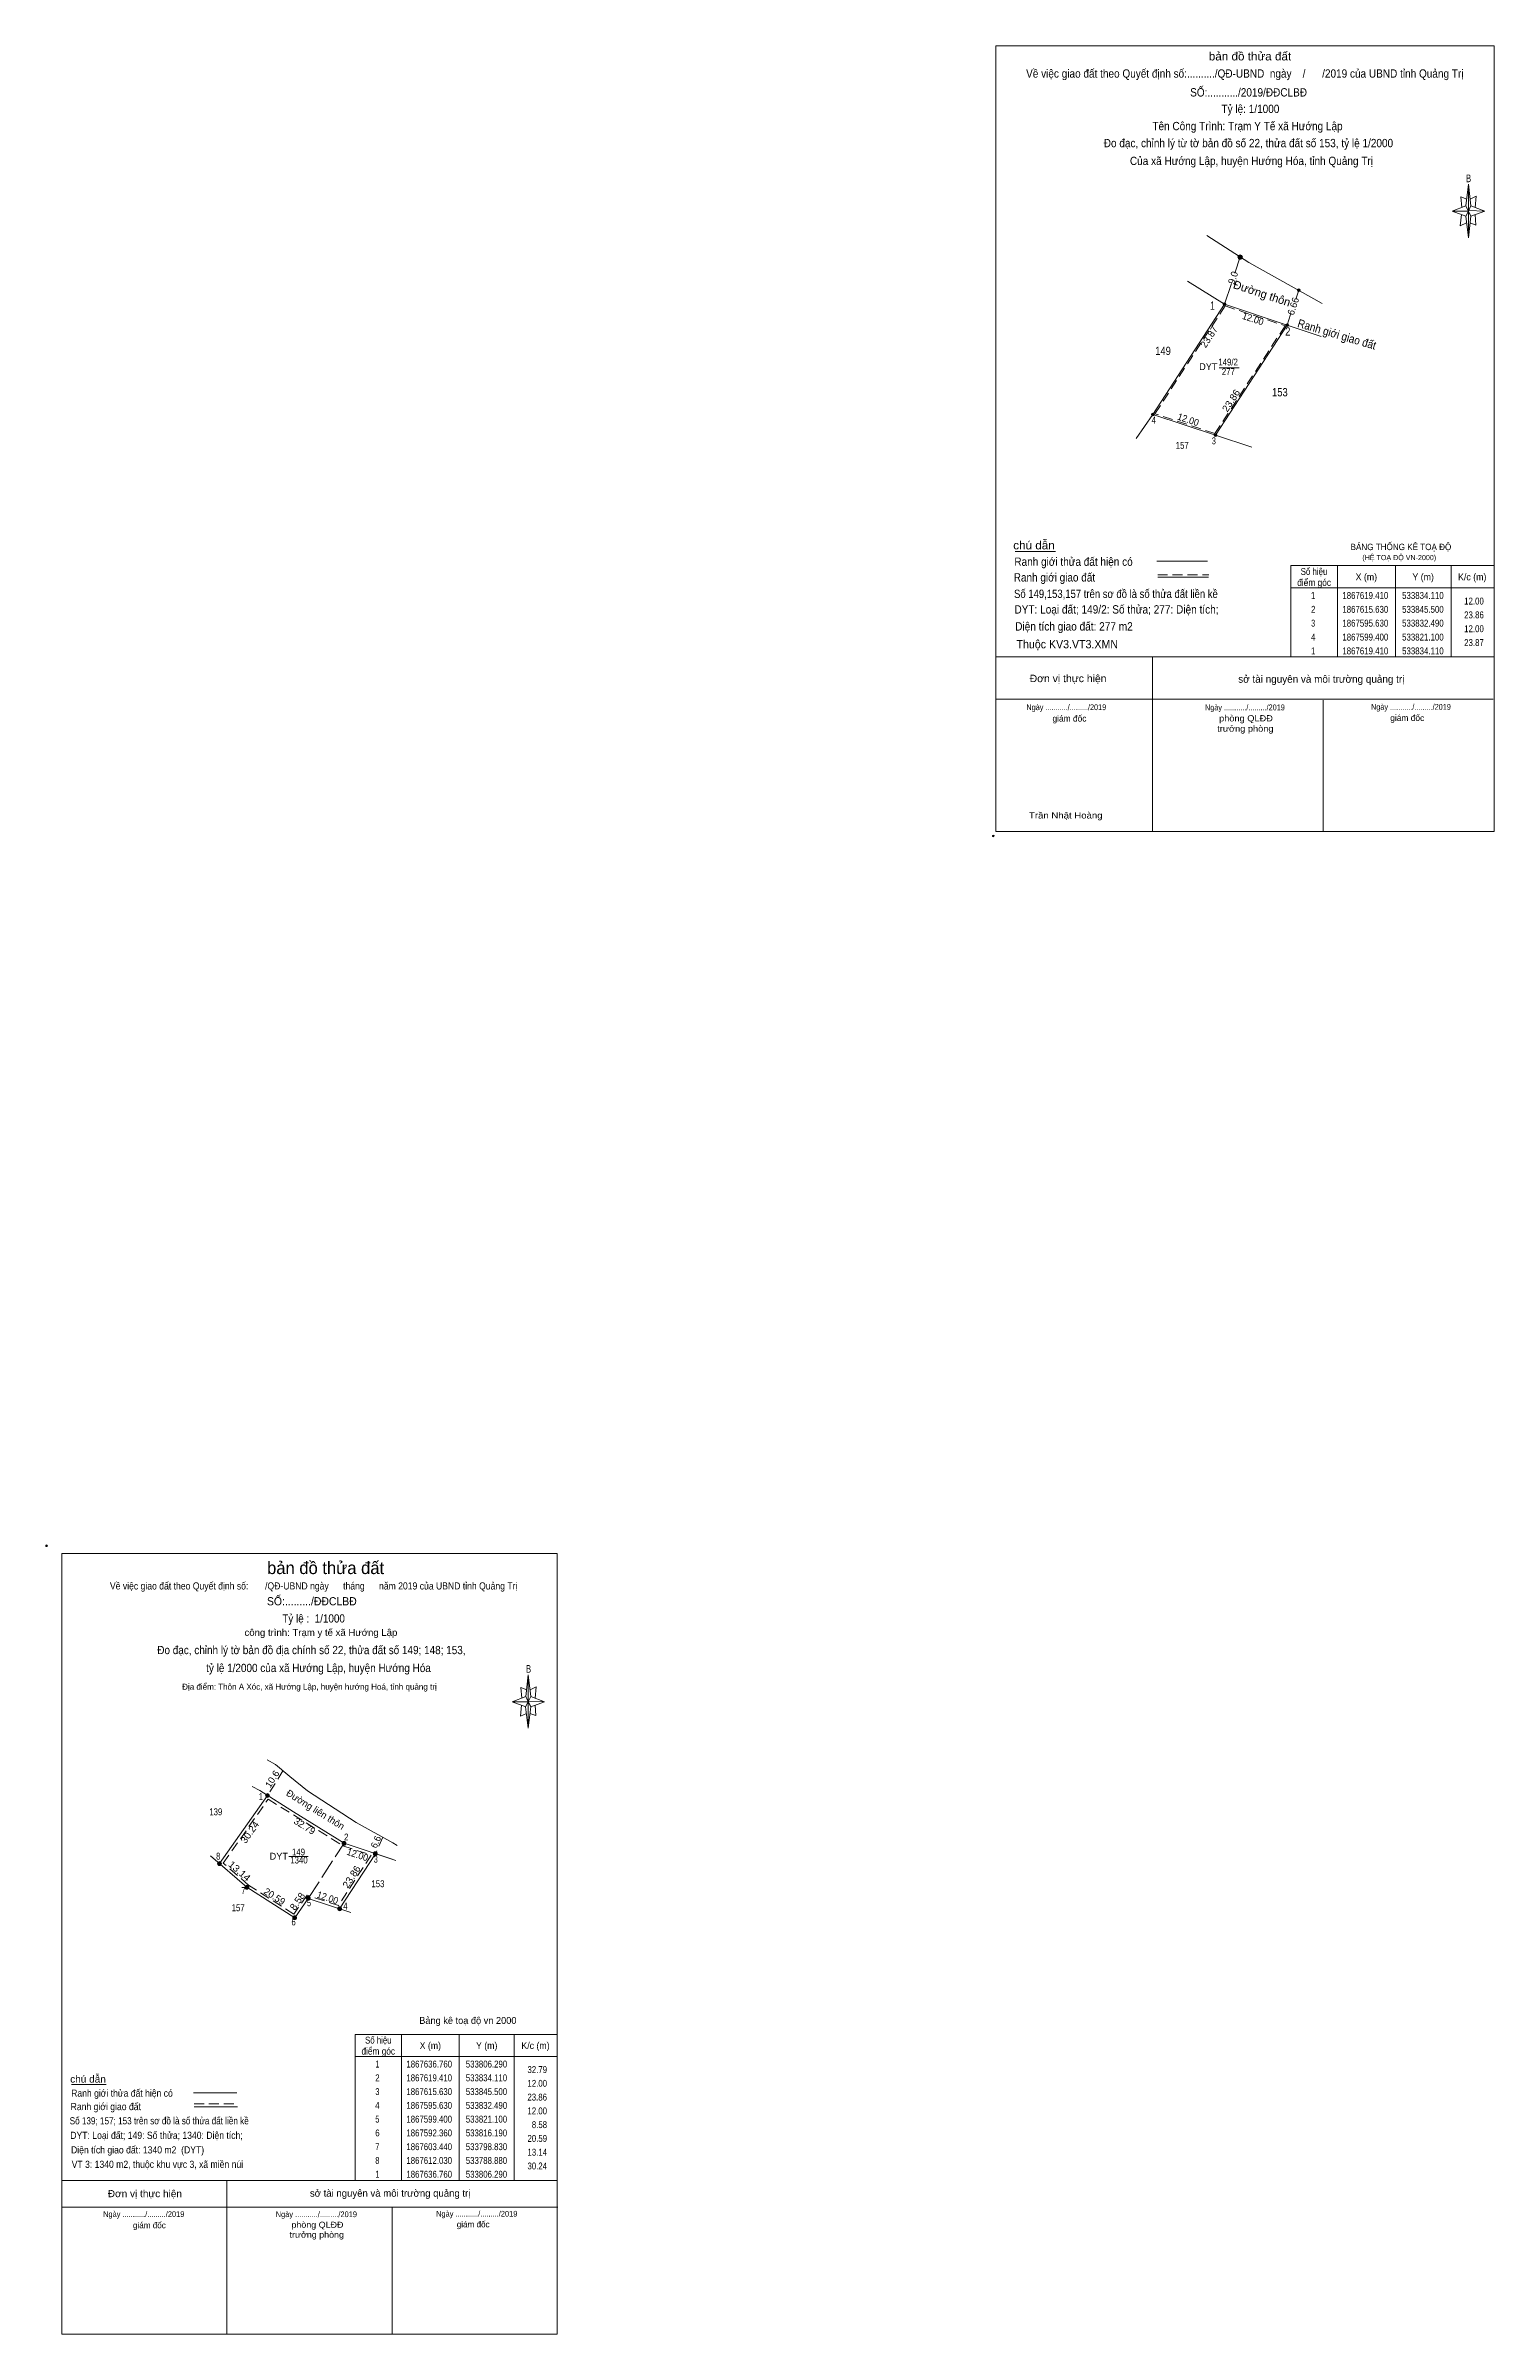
# Model space of a CAD drawing. Header units: metres. Extents: x 533291 to 533910, y 1867243 to 1867667.
# Drawn here: x 533291 to 533554.1, y 1867242.9 to 1867658.3 of the extents above; entities that cross this region are included whole.
import ezdxf
from ezdxf.enums import TextEntityAlignment as Align

# ---------------------------------------------------------------- set-up
doc = ezdxf.new("R2010")
doc.units = ezdxf.units.M
doc.header["$LTSCALE"] = 0.6
doc.header["$PDMODE"] = 32
doc.header["$PDSIZE"] = 0.3
doc.linetypes.add('LONG_DASHED', pattern=[7.5, 6, -1.5])
doc.linetypes.add('MEDIUM_DASHED', pattern=[4.5, 3, -1.5])
for name, color, linetype, lineweight in [('1', 7, 'MEDIUM_DASHED', 13), ('10', 7, 'Continuous', 13), ('13', 7, 'Continuous', 13), ('17', 7, 'Continuous', 13), ('2', 7, 'Continuous', 13), ('23', 7, 'Continuous', 13), ('6', 7, 'Continuous', 13), ('61', 7, 'Continuous', 13), ('63', 7, 'Continuous', 13)]:
    doc.layers.add(name, color=color, linetype=linetype, lineweight=lineweight)
doc.layers.add('62', color=7, linetype='Continuous')

msp = doc.modelspace()

# ---------------------------------------------------------------- hatches: boundary and pattern name
at = {"layer": '13'}
for points in [[(533518.83, 1867613.92, 1), (533518.33, 1867613.92, 1)], [(533505.34, 1867611.38, 1), (533504.84, 1867611.38, 1)], [(533516.73, 1867607.6, 1), (533516.23, 1867607.6, 1)], [(533492.33, 1867591.37, 1), (533491.83, 1867591.37, 1)], [(533503.72, 1867587.6, 1), (533503.22, 1867587.6, 1)]]:
    msp.add_hatch(color=256, dxfattribs=at).paths.add_polyline_path(points)
at = {"layer": '2'}
msp.add_hatch(color=256, dxfattribs=at).paths.add_polyline_path([(533508.3362, 1867619.9565, 1), (533507.5362, 1867619.9565, 1)])
at = {"layer": '63'}
for points in [[(533331.62, 1867340.665, 1), (533330.92, 1867340.665, 1)], [(533345.53, 1867331.99, 1), (533344.83, 1867331.99, 1)], [(533322.915, 1867328.3, 1), (533322.215, 1867328.3, 1)], [(533351.225, 1867330.1, 1), (533350.525, 1867330.1, 1)], [(533327.89, 1867324.005, 1), (533327.19, 1867324.005, 1)], [(533339.025, 1867321.985, 1), (533338.325, 1867321.985, 1)], [(533344.72, 1867320.1, 1), (533344.02, 1867320.1, 1)], [(533336.57, 1867318.465, 1), (533335.87, 1867318.465, 1)]]:
    msp.add_hatch(color=256, dxfattribs=at).paths.add_polyline_path(points)

# ---------------------------------------------------------------- linework, layer by layer
at = {"layer": '1'}
msp.add_lwpolyline([(533331.4, 1867339.99), (533344.96, 1867331.54), (533350.1, 1867329.83), (533344.16, 1867320.7), (533338.48, 1867322.58), (533336.08, 1867319.14), (533327.84, 1867324.4), (533323.24, 1867328.38)], close=True, dxfattribs=at)
at = {"layer": '10'}
for p, q in [((533332.7, 1867346.26), (533331.24, 1867347.14)), ((533332.7, 1867346.26), (533335.32, 1867344.13)), ((533331.27, 1867340.66), (533322.56, 1867328.3)), ((533329.88, 1867341.54), (533328.51, 1867342.29)), ((533354.06, 1867332.08), (533347.38, 1867335.78)), ((533353.92, 1867329.09), (533345.18, 1867331.99)), ((533354.85, 1867331.58), (533354.06, 1867332.08)), ((533320.92, 1867329.72), (533327.54, 1867324)), ((533350.88, 1867330.1), (533344.37, 1867320.1)), ((533346.4, 1867319.43), (533338.68, 1867321.98))]:
    msp.add_line(p, q, dxfattribs=at)
at = {"layer": '10', "linetype": 'MEDIUM_DASHED'}
for p, q in [((533334.08, 1867345.14), (533331.27, 1867340.66)), ((533352.21, 1867333.1), (533350.88, 1867330.1))]:
    msp.add_line(p, q, dxfattribs=at)
at = {"layer": '10', "linetype": 'LONG_DASHED'}
msp.add_line((533338.68, 1867321.98), (533345.18, 1867331.99), dxfattribs=at)
at = {"layer": '10'}
for points in [[(533335.32, 1867344.13), (533338.54, 1867341.52), (533347.38, 1867335.78)], [(533345.18, 1867331.99), (533336, 1867337.7), (533329.88, 1867341.54)], [(533338.68, 1867321.98), (533336.22, 1867318.46), (533327.54, 1867324)]]:
    msp.add_lwpolyline(points, dxfattribs=at)
at = {"layer": '13'}
for p, q in [((533518.58, 1867613.92), (533518.05, 1867612.32)), ((533517.11, 1867609.5), (533516.48, 1867607.6)), ((533504.13, 1867599.83), (533507.74, 1867599.83))]:
    msp.add_line(p, q, dxfattribs=at)
for centre in [(533518.58, 1867613.92), (533505.09, 1867611.38), (533516.48, 1867607.6), (533492.08, 1867591.37), (533503.47, 1867587.6)]:
    msp.add_circle(centre, 0.25, dxfattribs=at)
at = {"layer": '17'}
msp.add_line((533295.7, 1867288.2), (533301.95, 1867288.2), dxfattribs=at)
at = {"layer": '2'}
for p, q in [((533548.93, 1867629.28), (533549.43, 1867633.21)), ((533548.93, 1867627.36), (533546.42, 1867628.27)), ((533549.84, 1867627.36), (533549.43, 1867623.44)), ((533549.84, 1867629.28), (533552.35, 1867628.27)), ((533550.64, 1867627.66), (533550.75, 1867625.76)), ((533501.91, 1867623.88), (533509.49, 1867618.96)), ((533550.75, 1867625.76), (533549.73, 1867626.16)), ((533507.94, 1867619.97), (533506.97, 1867617.04)), ((533522.84, 1867611.55), (533509.49, 1867618.96)), ((533522.84, 1867611.55), (533509.49, 1867618.96)), ((533505.09, 1867611.38), (533498.38, 1867615.56)), ((533506.34, 1867615.17), (533505.09, 1867611.38)), ((533492.08, 1867591.37), (533505.09, 1867611.38)), ((533516.48, 1867607.6), (533505.09, 1867611.38)), ((533516.48, 1867607.6), (533503.47, 1867587.6)), ((533522.66, 1867605.55), (533516.48, 1867607.6)), ((533492.08, 1867591.37), (533489.04, 1867587.02)), ((533503.47, 1867587.6), (533492.08, 1867591.37)), ((533510.08, 1867585.42), (533503.47, 1867587.6)), ((533467.08, 1867566.51), (533474.37, 1867566.51)), ((533492.83, 1867564.76), (533502.02, 1867564.76)), ((533492.97, 1867561.81), (533502.16, 1867561.81)), ((533525.62, 1867563.93), (533525.62, 1867547.35)), ((533536.18, 1867563.93), (533536.18, 1867547.35)), ((533546.25, 1867563.93), (533546.25, 1867547.35)), ((533517.17, 1867559.92), (533554.09, 1867559.92)), ((533463.56, 1867547.35), (533554.09, 1867547.35)), ((533463.56, 1867539.7), (533553.9, 1867539.7)), ((533463.56, 1867539.7), (533553.9, 1867539.7)), ((533463.56, 1867539.7), (533553.9, 1867539.7)), ((533554.09, 1867515.66), (533463.56, 1867515.66))]:
    msp.add_line(p, q, dxfattribs=at)
at = {"layer": '2', "linetype": 'MEDIUM_DASHED'}
msp.add_line((533492.97, 1867562.24), (533502.22, 1867562.24), dxfattribs=at)
at = {"layer": '2'}
for points in [[(533463.56, 1867658.31), (533554.09, 1867658.31), (533554.09, 1867515.66), (533463.56, 1867515.66)], [(533549.43, 1867633.21), (533549.84, 1867629.28), (533549.43, 1867628.27)], [(533549.43, 1867628.27), (533546.42, 1867628.27), (533548.93, 1867629.28), (533549.84, 1867627.36), (533552.35, 1867628.27), (533549.43, 1867628.38)], [(533549.43, 1867628.27), (533549.43, 1867623.44), (533548.93, 1867627.36)], [(533517.17, 1867563.93), (533554.09, 1867563.93), (533554.09, 1867547.35), (533517.17, 1867547.35)]]:
    msp.add_lwpolyline(points, close=True, dxfattribs=at)
for points in [[(533549.12, 1867630.48), (533548.02, 1867630.89), (533548.23, 1867628.97)], [(533549.73, 1867630.48), (533550.83, 1867630.99), (533550.64, 1867628.97)], [(533549.43, 1867628.27), (533548.93, 1867629.28), (533546.42, 1867628.27)], [(533548.13, 1867627.66), (533547.92, 1867625.65), (533549.03, 1867626.16)], [(533549.43, 1867628.27), (533549.84, 1867627.36), (533552.35, 1867628.27)]]:
    msp.add_lwpolyline(points, dxfattribs=at)
at = {"layer": '2', "linetype": 'MEDIUM_DASHED'}
msp.add_lwpolyline([(533505.2, 1867611.08), (533516.1, 1867607.47), (533503.36, 1867587.9), (533492.46, 1867591.5)], close=True, dxfattribs=at)
at = {"layer": '2'}
msp.add_circle((533507.9362, 1867619.9565), 0.4, dxfattribs=at)
msp.add_point((533463.08, 1867514.86), dxfattribs=at)
at = {"layer": '23'}
for p, q in [((533332.7, 1867346.26), (533335.32, 1867344.13)), ((533354.06, 1867332.08), (533347.38, 1867335.78))]:
    msp.add_line(p, q, dxfattribs=at)
for points in [[(533335.32, 1867344.13), (533338.54, 1867341.52), (533347.38, 1867335.78)], [(533354.61, 1867328.86), (533345.18, 1867331.99), (533336, 1867337.7), (533329.88, 1867341.54)]]:
    msp.add_lwpolyline(points, dxfattribs=at)
at = {"layer": '6'}
for p, q in [((533317.82, 1867286.66), (533325.73, 1867286.66)), ((533317.95, 1867284.14), (533325.82, 1867284.14))]:
    msp.add_line(p, q, dxfattribs=at)
at = {"layer": '6', "linetype": 'MEDIUM_DASHED'}
msp.add_line((533317.95, 1867284.68), (533325.89, 1867284.68), dxfattribs=at)
at = {"layer": '61'}
for p, q in [((533491.99, 1867547.35), (533491.99, 1867515.66)), ((533554.09, 1867544.54), (533554.09, 1867515.66)), ((533523.04, 1867539.54), (533523.04, 1867515.66)), ((533378.2, 1867358.66), (533378.65, 1867362.56)), ((533378.2, 1867356.76), (533375.7, 1867357.66)), ((533379.1, 1867356.76), (533378.65, 1867352.86)), ((533379.1, 1867358.66), (533381.6, 1867357.66)), ((533379.9, 1867357.06), (533380, 1867355.16)), ((533380, 1867355.16), (533378.95, 1867355.56)), ((533293.9, 1867270.76), (533383.9, 1867270.76)), ((533293.9, 1867270.76), (533293.9, 1867242.86)), ((533323.9, 1867270.76), (533323.9, 1867242.86)), ((533293.9, 1867265.92), (533384.02, 1867265.92)), ((533294.21, 1867265.92), (533384.02, 1867265.92)), ((533353.9, 1867265.92), (533353.9, 1867242.86))]:
    msp.add_line(p, q, dxfattribs=at)
for points in [[(533293.9, 1867384.6), (533383.9, 1867384.6), (533383.9, 1867242.86), (533293.9, 1867242.86)], [(533378.65, 1867362.56), (533379.1, 1867358.66), (533378.65, 1867357.66)], [(533378.65, 1867357.66), (533375.7, 1867357.66), (533378.2, 1867358.66), (533379.1, 1867356.76), (533381.6, 1867357.66), (533378.65, 1867357.76)], [(533378.65, 1867357.66), (533378.65, 1867352.86), (533378.15, 1867356.76)]]:
    msp.add_lwpolyline(points, close=True, dxfattribs=at)
for points in [[(533378.65, 1867357.66), (533378.2, 1867358.66), (533375.7, 1867357.66)], [(533377.4, 1867357.06), (533377.2, 1867355.06), (533378.3, 1867355.56)], [(533378.35, 1867359.86), (533377.3, 1867360.26), (533377.45, 1867358.36)], [(533378.65, 1867357.66), (533379.1, 1867356.76), (533381.6, 1867357.66)], [(533379, 1867359.86), (533380.1, 1867360.36), (533379.9, 1867358.36)]]:
    msp.add_lwpolyline(points, dxfattribs=at)
msp.add_point((533291.15, 1867386), dxfattribs=at)
at = {"layer": '63'}
for p, q in [((533335.18, 1867329.58), (533338.69, 1867329.58)), ((533355.6, 1867297.26), (533355.6, 1867270.76)), ((533366.1, 1867297.26), (533366.1, 1867270.76)), ((533376.1, 1867297.26), (533376.1, 1867270.76)), ((533347.2, 1867293.26), (533383.9, 1867293.26))]:
    msp.add_line(p, q, dxfattribs=at)
msp.add_lwpolyline([(533347.2, 1867297.26), (533383.9, 1867297.26), (533383.9, 1867270.76), (533347.2, 1867270.76)], close=True, dxfattribs=at)
for centre in [(533331.27, 1867340.665), (533345.18, 1867331.99), (533322.565, 1867328.3), (533350.875, 1867330.1), (533327.54, 1867324.005), (533338.675, 1867321.985), (533344.37, 1867320.1), (533336.22, 1867318.465)]:
    msp.add_circle(centre, 0.35, dxfattribs=at)

# ---------------------------------------------------------------- texts
at = {"layer": '1'}
msp.add_text('DYT', height=1.25, dxfattribs=at).set_placement((533333.33, 1867329.02), align=Align.CENTER)
at = {"layer": '1', "width": 0.85}
for s, p in [('1340', (533336.99, 1867328.32)), ('149', (533336.91, 1867329.78))]:
    msp.add_text(s, height=1.25, dxfattribs=at).set_placement(p, align=Align.CENTER)
at = {"layer": '13'}
msp.add_text('6.66', height=1.25, rotation=71.619, dxfattribs=at).set_placement((533518.166, 1867610.8329), align=Align.CENTER)
at = {"layer": '2'}
for s, height, width, p in [('bản đồ thửa đất', 1.509, 1.05, (533509.725, 1867655.65)), ('Về việc giao đất theo Quyết định số:........../QĐ-UBND  ngày    /      /2019 của UBND tỉnh Quảng Trị', 1.511, 0.9, (533508.785, 1867652.52)), ('SỐ:.........../2019/ĐĐCLBĐ', 1.511, 0.9, (533509.47, 1867649.1)), ('Tỷ lệ: 1/1000', 1.511, 0.9, (533509.805, 1867646.1)), ('Tên Công Trình: Trạm Y Tế xã Hướng Lập', 1.511, 0.9, (533509.275, 1867642.98)), ('Đo đạc, chỉnh lý từ tờ bản đồ số 22, thửa đất số 153, tỷ lệ 1/2000 ', 1.511, 0.9, (533509.695, 1867639.89)), ('Của xã Hướng Lập, huyện Hướng Hóa, tỉnh Quảng Trị', 1.511, 0.9, (533509.99, 1867636.66)), ('B', 1.386, 0.75, (533549.425, 1867633.54)), ('149', 1.5, 0.85, (533493.935, 1867602.17)), ('149/2', 1.25, 0.85, (533505.755, 1867600.27)), ('277', 1.25, 0.85, (533505.795, 1867598.53)), ('153', 1.5, 0.85, (533515.155, 1867594.67)), ('157', 1.25, 0.85, (533497.415, 1867585.14)), ('BẢNG THỐNG KÊ TOẠ ĐỘ ', 1.157, 0.95, (533537.345, 1867566.75)), ('(HỆ TOẠ ĐỘ VN-2000)', 0.939, 0.9, (533536.835, 1867564.93)), ('điểm góc', 1.257, 0.9, (533521.375, 1867560.24)), ('Số hiệu', 1.257, 0.85, (533521.355, 1867562.25)), ('X (m)', 1.257, 0.95, (533530.86, 1867561.26)), ('Y (m)', 1.257, 0.95, (533541.175, 1867561.26)), ('K/c (m)', 1.257, 0.95, (533550.09, 1867561.26)), (' 2', 1.257, 0.85, (533521.015, 1867555.37)), (' 1', 1.257, 0.75, (533521.005, 1867557.89)), ('1867619.410', 1.257, 0.85, (533530.67, 1867557.89)), ('1867615.630', 1.257, 0.85, (533530.67, 1867555.37)), ('533834.110', 1.257, 0.85, (533541.13, 1867557.89)), ('533845.500', 1.257, 0.85, (533541.13, 1867555.37)), (' 3', 1.257, 0.8, (533521.01, 1867552.86)), ('1867595.630', 1.257, 0.85, (533530.67, 1867552.86)), ('533832.490', 1.257, 0.85, (533541.13, 1867552.86)), (' 4', 1.257, 0.85, (533521.015, 1867550.33)), (' 1', 1.257, 0.75, (533521.005, 1867547.82)), ('1867599.400', 1.257, 0.85, (533530.67, 1867550.33)), ('1867619.410', 1.257, 0.85, (533530.67, 1867547.82)), ('533821.100', 1.257, 0.85, (533541.13, 1867550.33)), ('533834.110', 1.257, 0.85, (533541.13, 1867547.82))]:
    msp.add_text(s, height=height, dxfattribs=dict(at, width=width)).set_placement(p, align=Align.CENTER)
for s, rotation, p in [('9.0', 71.645, (533507.2393, 1867616.0032)), ('23.87', 56.969, (533502.8191, 1867605.1043))]:
    msp.add_text(s, height=1.25, rotation=rotation, dxfattribs=at).set_placement(p, align=Align.CENTER)
for s, height, width, p in [(' 1', 1.5, 0.75, (533503.32, 1867610.39)), (' 2', 1.5, 0.85, (533517.07, 1867605.7)), (' 4', 1.25, 0.85, (533492.64, 1867589.72)), (' 3', 1.25, 0.8, (533503.53, 1867585.95)), ('12.00', 1.257, 0.85, (533552.2, 1867556.87)), ('23.86', 1.257, 0.85, (533552.2, 1867554.36)), ('12.00', 1.257, 0.85, (533552.2, 1867551.85)), ('23.87', 1.257, 0.85, (533552.2, 1867549.34))]:
    msp.add_text(s, height=height, dxfattribs=dict(at, width=width)).set_placement(p, align=Align.RIGHT)
for s, height, rotation, width, p in [('12.00', 1.25, 341.641, 0.95, (533510.0781, 1867608.1434)), ('Ranh giới giao đất', 1.5, 343.552, 0.9, (533525.3026, 1867605.2084)), ('23.86', 1.25, 56.956, 1.05, (533506.8094, 1867593.5492)), ('12.00', 1.25, 341.686, 0.95, (533498.3086, 1867589.845))]:
    msp.add_text(s, height=height, rotation=rotation, dxfattribs=dict(at, width=width)).set_placement(p, align=Align.CENTER)
msp.add_text('DYT', height=1.25, dxfattribs=at).set_placement((533502.16, 1867599.43), align=Align.CENTER)
for s, height, width, p in [('chú dẫn', 1.509, 1.05, (533466.72, 1867566.88)), ('Ranh giới thửa đất hiện có ', 1.509, 0.9, (533466.93, 1867563.9)), ('Ranh giới giao đất', 1.504, 0.9, (533466.82, 1867561.05)), ('Số 149,153,157 trên sơ đồ là số thửa đất liền kề', 1.518, 0.85, (533466.87, 1867558.06)), ('DYT: Loại đất; 149/2: Số thửa; 277: Diện tích;', 1.518, 0.9, (533466.94, 1867555.23)), ('Diện tích giao đất: 277 m2', 1.52, 0.9, (533467.08, 1867552.15)), ('Thuộc KV3.VT3.XMN', 1.518, 0.95, (533467.32, 1867548.92))]:
    msp.add_text(s, height=height, dxfattribs=dict(at, width=width)).set_placement(p)
at = {"layer": '6'}
for s, height, width, p in [('chú dẫn', 1.296, 1.05, (533295.44, 1867288.54)), ('Ranh giới thửa đất hiện có ', 1.296, 0.9, (533295.62, 1867285.98)), ('Số 139; 157; 153 trên sơ đồ là số thửa đất liền kề', 1.3, 0.85, (533295.35, 1867280.96)), ('Ranh giới giao đất', 1.3, 0.9, (533295.52, 1867283.54)), ('DYT: Loại đất; 149: Số thửa; 1340: Diện tích;', 1.3, 0.9, (533295.46, 1867278.32)), ('VT 3: 1340 m2, thuộc khu vực 3, xã miền núi', 1.3, 0.9, (533295.71, 1867273.06)), ('Diện tích giao đất: 1340 m2  (DYT)', 1.3, 0.9, (533295.59, 1867275.68))]:
    msp.add_text(s, height=height, dxfattribs=dict(at, width=width)).set_placement(p)
at = {"layer": '61'}
for s, height, width, p in [('Đơn vị thực hiện', 1.346, 1.05, (533476.685, 1867542.78)), ('Ngày .........../........./2019', 1.066, 0.9, (533476.36, 1867537.7)), ('Ngày .........../........./2019', 1.066, 0.9, (533508.8, 1867537.66)), ('trưởng phòng', 1.138, 1.1, (533508.885, 1867533.78)), ('phòng QLĐĐ', 1.138, 1.1, (533508.995, 1867535.65)), ('Ngày .........../........./2019', 1.066, 0.9, (533538.96, 1867537.76)), ('Trần Nhật Hoàng', 1.132, 1.15, (533476.265, 1867518.03)), (' Về việc giao đất theo Quyết định số:       /QĐ-UBND ngày      tháng      năm 2019 của UBND tỉnh Quảng Trị', 1.3, 0.9, (533339.445, 1867378.06)), ('SỐ:........./ĐĐCLBĐ', 1.49, 0.95, (533339.33, 1867375.18)), ('Tỷ lệ :  1/1000', 1.49, 0.9, (533339.65, 1867372.06)), ('công trình: Trạm y tế xã Hướng Lập', 1.24, 1.05, (533340.98, 1867369.64)), ('Đo đạc, chỉnh lý tờ bản đồ địa chính số 22, thửa đất số 149; 148; 153, ', 1.5, 0.9, (533339.505, 1867366.32)), ('tỷ lệ 1/2000 của xã Hướng Lập, huyện Hướng Hóa', 1.5, 0.9, (533340.54, 1867363.07)), ('B', 1.378, 0.75, (533378.7, 1867362.96)), ('Đơn vị thực hiện', 1.3, 1.05, (533309.005, 1867267.74)), ('Ngày .........../........./2019', 1.03, 0.9, (533308.8, 1867264.16)), ('Ngày .........../........./2019', 1.03, 0.9, (533340.15, 1867264.12)), ('Ngày .........../........./2019', 1.03, 0.9, (533369.28, 1867264.22)), ('trưởng phòng', 1.1, 1.1, (533340.225, 1867260.38)), ('phòng QLĐĐ', 1.1, 1.1, (533340.345, 1867262.18))]:
    msp.add_text(s, height=height, dxfattribs=dict(at, width=width)).set_placement(p, align=Align.CENTER)
for s, height, p in [('sở tài nguyên và môi trường quảng trị', 1.346, (533522.68, 1867542.67)), ('giám đốc', 1.138, (533476.935, 1867535.62)), ('giám đốc', 1.138, (533538.285, 1867535.73)), ('bản đồ thửa đất', 2.25, (533341.83, 1867380.86)), ('Địa điểm: Thôn A Xóc, xã Hướng Lập, huyện hướng Hoá, tỉnh quảng trị', 1.09, (533338.895, 1867359.86)), ('sở tài nguyên và môi trường quảng trị', 1.3, (533353.555, 1867267.82)), ('giám đốc', 1.1, (533309.825, 1867262.1)), ('giám đốc', 1.1, (533368.635, 1867262.26))]:
    msp.add_text(s, height=height, dxfattribs=at).set_placement(p, align=Align.CENTER)
at = {"layer": '62'}
msp.add_text('Đường thôn', height=1.5, rotation=341.641, dxfattribs=at).set_placement((533511.6638, 1867612.6456), align=Align.CENTER)
at = {"layer": '63'}
for s, height, rotation, width, p in [('10.6', 1.2, 57.828, 1.05, (533332.6356, 1867343.3355)), ('30.24', 1.25, 54.854, 1.05, (533328.5755, 1867333.6202)), ('13.14', 1.25, 319.195, 1.1, (533325.7816, 1867326.4719)), ('23.86', 1.25, 56.956, 1.05, (533347.0727, 1867325.5642)), ('12.00', 1.25, 341.641, 0.95, (533347.4381, 1867329.3234)), ('12.00', 1.25, 341.686, 0.95, (533341.9986, 1867321.525)), ('8.58', 1.25, 55.106, 1.05, (533337.2209, 1867321.0925))]:
    msp.add_text(s, height=height, rotation=rotation, dxfattribs=dict(at, width=width)).set_placement(p, align=Align.CENTER)
for s, width, p in [(' 1', 0.75, (533330.44, 1867339.84)), (' 2', 0.85, (533345.97, 1867332.5)), (' 8', 0.8, (533322.69, 1867329.01)), (' 3', 0.8, (533351.31, 1867328.48)), (' 7', 0.8, (533327.27, 1867322.78)), (' 5', 0.8, (533339.19, 1867320.56)), (' 4', 0.85, (533345.82, 1867319.94)), (' 6', 0.85, (533336.41, 1867317.09)), ('32.79', 0.85, (533382.05, 1867290.28)), ('23.86', 0.85, (533382.04, 1867285.28)), ('12.00', 0.85, (533382.05, 1867287.78)), ('12.00', 0.85, (533382.05, 1867282.78)), ('20.59', 0.85, (533382.05, 1867277.78)), ('8.58', 0.85, (533382.05, 1867280.28)), ('30.24', 0.85, (533382.05, 1867272.78)), ('13.14', 0.85, (533382.05, 1867275.28))]:
    msp.add_text(s, height=1.25, dxfattribs=dict(at, width=width)).set_placement(p, align=Align.RIGHT)
for s, height, rotation, p in [('Đường liên thôn', 1.25, 328.05, (533339.6593, 1867337.572)), ('32.79', 1.25, 328.05, (533337.6943, 1867334.5773)), ('6.6', 1.2, 66.011, (533351.4967, 1867331.9961)), ('20.59', 1.25, 327.452, (533332.2188, 1867321.8037))]:
    msp.add_text(s, height=height, rotation=rotation, dxfattribs=at).set_placement(p, align=Align.CENTER)
for s, width, p in [('139', 0.85, (533321.88, 1867337.07)), ('153', 0.85, (533351.33, 1867324.02)), ('157', 0.85, (533325.94, 1867319.66)), ('điểm góc', 0.9, (533351.395, 1867293.63)), ('Số hiệu', 0.85, (533351.405, 1867295.63)), ('X (m)', 0.95, (533360.85, 1867294.63)), ('Y (m)', 0.95, (533371.095, 1867294.63)), ('K/c (m)', 0.95, (533379.955, 1867294.63)), (' 2', 0.85, (533351.045, 1867288.78)), (' 1', 0.75, (533351.045, 1867291.28)), ('1867636.760', 0.85, (533360.65, 1867291.28)), ('1867619.410', 0.85, (533360.65, 1867288.78)), ('533806.290', 0.85, (533371.05, 1867291.28)), ('533834.110', 0.85, (533371.05, 1867288.78)), (' 3', 0.8, (533351.055, 1867286.28)), ('1867615.630', 0.85, (533360.65, 1867286.28)), ('533845.500', 0.85, (533371.05, 1867286.28)), (' 4', 0.85, (533351.045, 1867283.78)), (' 5', 0.8, (533351.045, 1867281.28)), ('1867595.630', 0.85, (533360.65, 1867283.78)), ('1867599.400', 0.85, (533360.65, 1867281.28)), ('533832.490', 0.85, (533371.05, 1867283.78)), ('533821.100', 0.85, (533371.05, 1867281.28)), (' 6', 0.85, (533351.045, 1867278.78)), (' 7', 0.8, (533351.045, 1867276.28)), ('1867592.360', 0.85, (533360.65, 1867278.78)), ('1867603.440', 0.85, (533360.65, 1867276.28)), ('533816.190', 0.85, (533371.05, 1867278.78)), ('533798.830', 0.85, (533371.05, 1867276.28)), (' 8', 0.8, (533351.045, 1867273.78)), ('1867612.030', 0.85, (533360.65, 1867273.78)), ('533788.880', 0.85, (533371.05, 1867273.78)), (' 1', 0.75, (533351.045, 1867271.28)), ('1867636.760', 0.85, (533360.65, 1867271.28)), ('533806.290', 0.85, (533371.05, 1867271.28))]:
    msp.add_text(s, height=1.25, dxfattribs=dict(at, width=width)).set_placement(p, align=Align.CENTER)
msp.add_text('Bảng kê toạ độ vn 2000', height=1.25, dxfattribs=at).set_placement((533367.665, 1867299.2), align=Align.CENTER)

doc.saveas('drawing.dxf')
